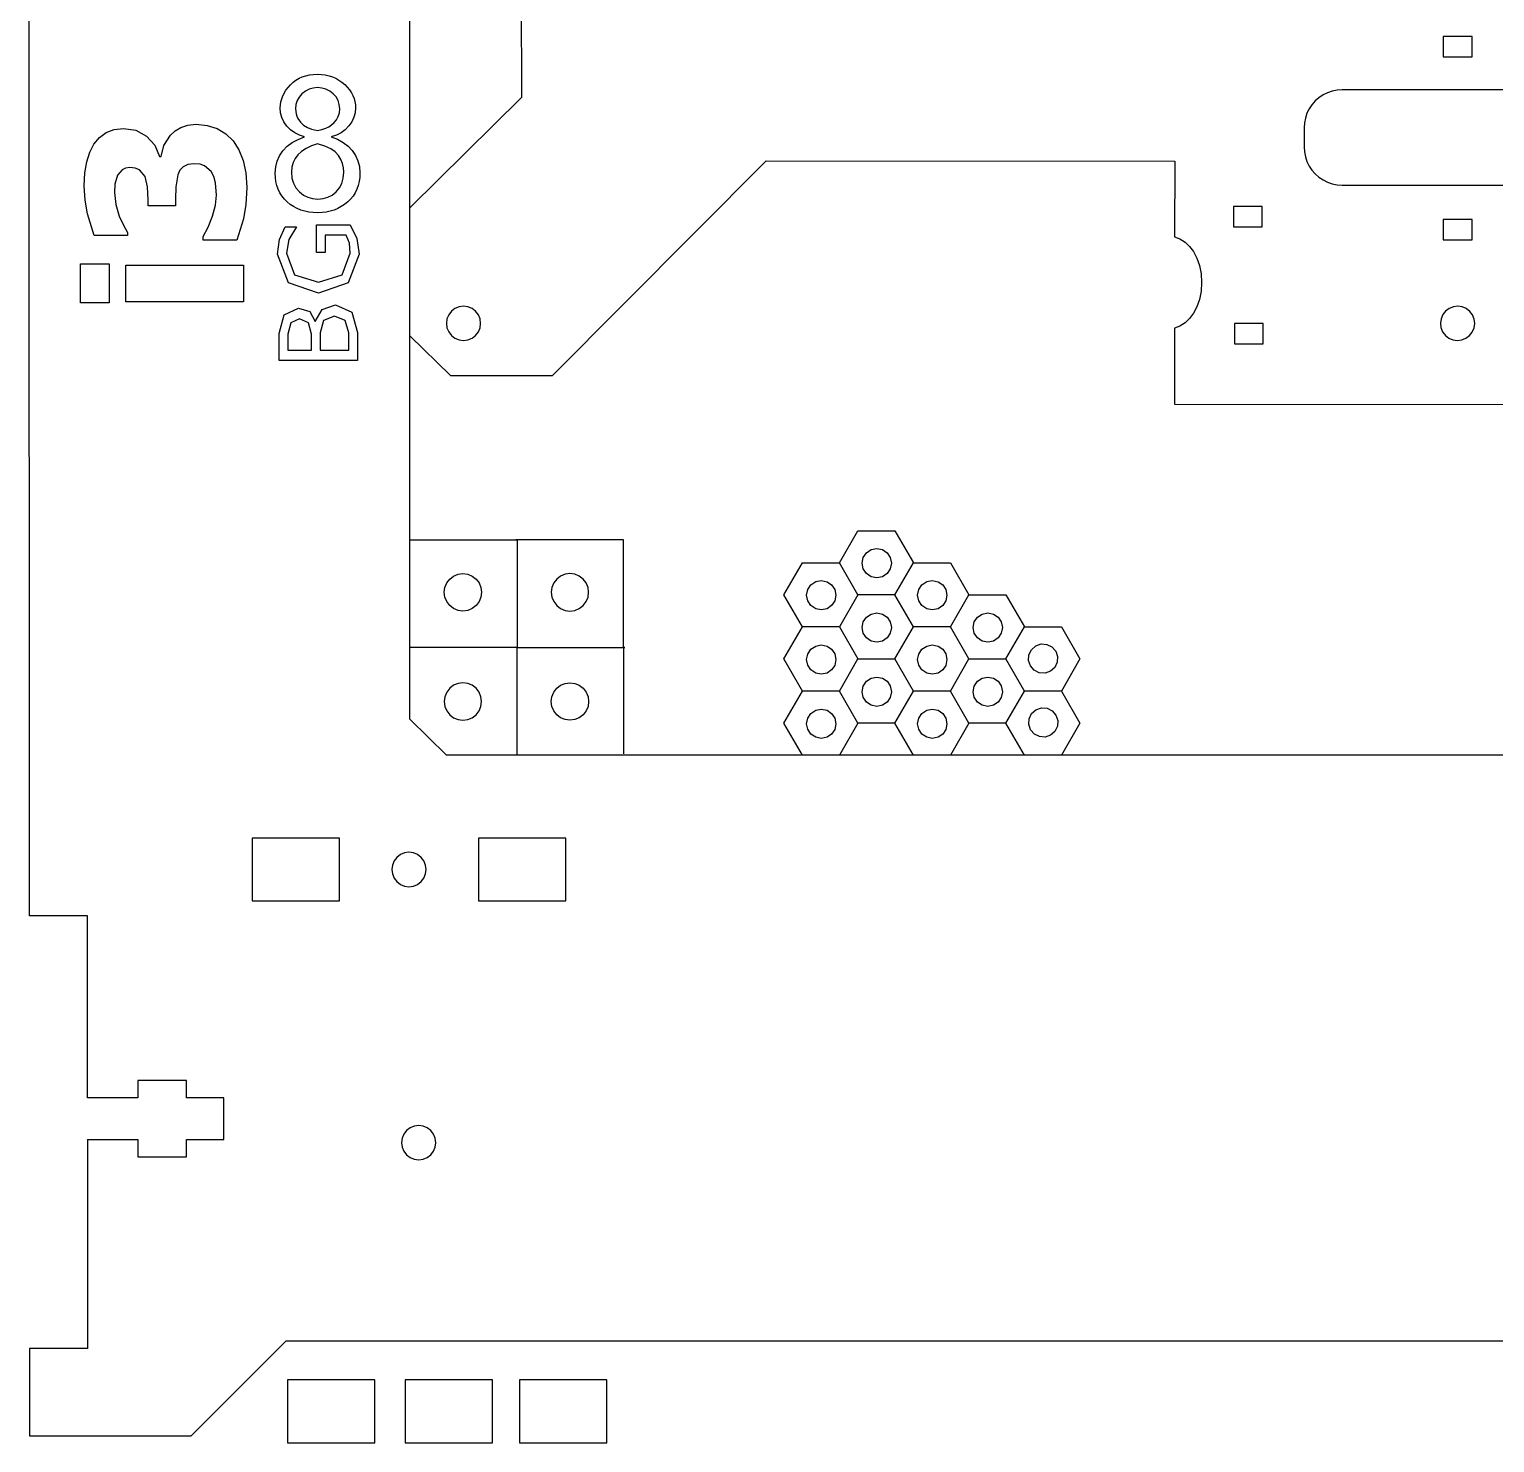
# Model space of a CAD drawing. Extents: x 80 to 899, y 36 to 580.
# Drawn here: x 79.6 to 233.4, y 151.9 to 300.2 of the extents above; entities that cross this region are included whole.
import ezdxf

# ---------------------------------------------------------------- set-up
doc = ezdxf.new("R2010")
doc.units = 0
doc.layers.get('0').update_dxf_attribs({"linetype": 'CONTINUOUS'})

msp = doc.modelspace()

# ---------------------------------------------------------------- linework, layer by layer
at = {"color": 4}
for p, q in [((131.220736, 346.583901), (131.277756, 293.051764)), ((131.277756, 293.051764), (119.603905, 281.502779)), ((134.525615, 263.858415), (156.969933, 286.412091)), ((156.969933, 286.412091), (199.837318, 286.368911)), ((199.837318, 286.368911), (199.815022, 278.442362)), ((199.815022, 278.442362), (200.374288, 278.219265)), ((200.374288, 278.219265), (200.908693, 277.885029)), ((200.908693, 277.885029), (201.392292, 277.429833)), ((201.392292, 277.429833), (201.813635, 276.872021)), ((201.813635, 276.872021), (202.161277, 276.195929)), ((202.161277, 276.195929), (202.423766, 275.419959)), ((202.423766, 275.419959), (202.589656, 274.562455)), ((202.589656, 274.562455), (202.647498, 273.64179)), ((202.589656, 272.721153), (202.423766, 271.863649)), ((202.647498, 273.64179), (202.589656, 272.721153)), ((202.161277, 271.087679), (201.813635, 270.411587)), ((202.423766, 271.863649), (202.161277, 271.087679)), ((200.908693, 269.398579), (200.374288, 269.064343)), ((201.392292, 269.853775), (200.908693, 269.398579)), ((201.813635, 270.411587), (201.392292, 269.853775)), ((119.603905, 267.987298), (123.850277, 263.858387)), ((199.811125, 268.850447), (199.806073, 260.869118)), ((200.374288, 269.064343), (199.811125, 268.850447)), ((123.850277, 263.858387), (134.525615, 263.858415)), ((199.806073, 260.869118), (236.603032, 260.843153)), ((164.652518, 237.48929), (166.593812, 234.126877)), ((170.476493, 234.126877), (172.417787, 237.489292)), ((164.651339, 230.763604), (166.592632, 234.126019)), ((166.592632, 234.126019), (170.475209, 234.126016)), ((172.417787, 230.764465), (170.476493, 234.126877)), ((176.299183, 230.763604), (178.240477, 234.126019)), ((178.240477, 234.126019), (182.123053, 234.126016)), ((166.592632, 227.401191), (164.651339, 230.763604)), ((176.300363, 230.764465), (172.417787, 230.764465)), ((178.240477, 227.401191), (176.299183, 230.763604)), ((182.113946, 227.398942), (184.055234, 230.761357)), ((170.475209, 227.401191), (166.592632, 227.401191)), ((182.123053, 227.401191), (178.240477, 227.401191)), ((184.055231, 224.03653), (182.113946, 227.398942))]:
    msp.add_line(p, q, dxfattribs=at)
at = {"color": 3}
for p, q in [((119.575601, 227.823856), (119.575601, 340.649626)), ((123.406486, 224.033414), (119.575601, 227.823856)), ((400.503637, 224.033414), (123.406486, 224.033414)), ((85.743366, 188.083665), (85.743366, 207.183505)), ((96.122568, 189.88365), (91.032746, 189.88365)), ((91.032746, 189.88365), (91.032746, 188.083665)), ((96.122568, 188.083665), (96.122568, 189.88365)), ((91.032746, 188.083665), (85.743366, 188.083665)), ((100.064676, 188.083665), (96.122568, 188.083665)), ((100.064676, 183.683665), (100.064676, 188.083665)), ((85.743366, 183.683665), (91.032746, 183.683665)), ((91.032746, 183.683665), (91.032746, 181.88368)), ((96.122568, 181.88368), (96.122568, 183.683665)), ((96.122568, 183.683665), (100.064676, 183.683665)), ((91.032746, 181.88368), (96.122568, 181.88368))]:
    msp.add_line(p, q, dxfattribs=at)
at = {"color": 2}
for p, q in [((79.65555, 207.183505), (79.646519, 332.761247)), ((164.651339, 244.216418), (166.592632, 247.578833)), ((166.592632, 247.578833), (170.475209, 247.57883)), ((170.475209, 247.57883), (172.416502, 244.216418)), ((166.592632, 240.854005), (164.651339, 244.216418)), ((170.475209, 240.854005), (166.592632, 240.854005)), ((176.299183, 237.489919), (178.240477, 240.852334)), ((178.240477, 240.852334), (182.123053, 240.852331)), ((182.123053, 240.852331), (184.064347, 237.489919)), ((158.828648, 234.126877), (160.769942, 237.489292)), ((178.240477, 234.127506), (176.299183, 237.489919)), ((160.769942, 230.764465), (158.828648, 234.126877)), ((164.652518, 230.764465), (160.769942, 230.764465)), ((170.476493, 227.400562), (172.417787, 230.762977)), ((166.593812, 227.400562), (164.652518, 224.03815)), ((172.417787, 224.03815), (170.476493, 227.400562)), ((178.241657, 227.400562), (176.300363, 224.03815)), ((85.743366, 207.183505), (79.65555, 207.183505)), ((85.743366, 183.683665), (85.743366, 161.761591)), ((85.743366, 161.761591), (79.65555, 161.761591)), ((79.65555, 161.761591), (79.65555, 152.583922)), ((96.621565, 152.583922), (106.601592, 162.583846)), ((106.601592, 162.583846), (380.55284, 162.583846)), ((79.65555, 152.583922), (96.621565, 152.583922))]:
    msp.add_line(p, q, dxfattribs=at)
at = {"color": 7}
for p, q in [((231.026297, 299.466562), (228.000798, 299.466562)), ((228.000798, 299.466562), (228.000798, 297.331918)), ((231.026297, 297.331918), (231.026297, 299.466562)), ((228.000798, 297.331918), (231.026297, 297.331918)), ((216.361339, 293.722098), (215.866885, 293.553894)), ((216.873487, 293.824178), (216.361339, 293.722098)), ((217.394554, 293.858384), (216.873487, 293.824178)), ((240.348562, 293.858384), (217.394554, 293.858384)), ((214.227485, 292.293405), (213.937389, 291.858416)), ((214.571796, 292.686794), (214.227485, 292.293405)), ((214.964367, 293.031783), (214.571796, 292.686794)), ((215.398566, 293.3225), (214.964367, 293.031783)), ((215.866885, 293.553894), (215.398566, 293.3225)), ((213.53858, 290.893696), (213.436698, 290.380503)), ((213.706418, 291.389137), (213.53858, 290.893696)), ((213.937389, 291.858416), (213.706418, 291.389137)), ((213.436698, 290.380503), (213.402521, 289.85842)), ((213.402521, 289.85842), (213.402549, 287.858396)), ((213.402549, 287.858396), (213.436698, 287.336341)), ((213.436698, 287.336341), (213.53858, 286.823148)), ((213.53858, 286.823148), (213.706418, 286.327679)), ((213.706418, 286.327679), (213.937389, 285.858456)), ((213.937389, 285.858456), (214.227485, 285.423382)), ((214.227485, 285.423382), (214.571796, 285.029993)), ((214.571796, 285.029993), (214.964367, 284.685032)), ((214.964367, 284.685032), (215.398566, 284.394315)), ((215.398566, 284.394315), (215.866885, 284.162921)), ((215.866885, 284.162921), (216.361339, 283.994773)), ((216.361339, 283.994773), (216.873487, 283.892694)), ((216.873487, 283.892694), (217.394554, 283.85846)), ((217.394554, 283.85846), (240.348562, 283.85846)), ((209.006122, 281.614285), (205.980624, 281.614285)), ((205.980624, 281.614285), (205.980624, 279.479641)), ((209.006122, 279.479641), (209.006122, 281.614285)), ((231.032153, 280.246128), (228.006655, 280.246128)), ((228.006655, 280.246128), (228.006655, 278.111484)), ((231.032153, 278.111484), (231.032153, 280.246128)), ((205.980624, 279.479641), (209.006122, 279.479641)), ((228.006655, 278.111484), (231.032153, 278.111484)), ((123.935706, 270.62094), (123.65021, 270.24818)), ((124.307731, 270.907028), (123.935706, 270.62094)), ((124.740999, 271.08686), (124.307731, 270.907028)), ((125.205932, 271.148187), (124.740999, 271.08686)), ((125.670893, 271.08686), (125.205932, 271.148187)), ((126.104132, 270.907028), (125.670893, 271.08686)), ((126.476186, 270.62094), (126.104132, 270.907028)), ((126.761653, 270.24818), (126.476186, 270.62094)), ((228.251446, 270.635135), (227.961829, 270.265565)), ((228.62666, 270.916991), (228.251446, 270.635135)), ((229.061903, 271.09194), (228.62666, 270.916991)), ((229.527513, 271.148074), (229.061903, 271.09194)), ((229.991741, 271.081526), (229.527513, 271.148074)), ((230.422948, 270.896868), (229.991741, 271.081526)), ((230.791784, 270.606659), (230.422948, 270.896868)), ((123.470745, 269.814066), (123.409531, 269.348202)), ((123.409531, 269.348202), (123.470745, 268.88231)), ((123.65021, 270.24818), (123.470745, 269.814066)), ((126.941147, 269.814066), (126.761653, 270.24818)), ((127.002361, 269.348202), (126.941147, 269.814066)), ((126.941147, 268.88231), (127.002361, 269.348202)), ((209.117812, 269.343574), (206.092313, 269.343574)), ((206.092313, 269.343574), (206.092313, 267.208929)), ((209.117812, 267.208929), (209.117812, 269.343574)), ((227.77751, 269.833483), (227.711131, 269.368324)), ((227.711131, 269.368324), (227.767124, 268.901811)), ((227.961829, 270.265565), (227.77751, 269.833483)), ((231.073075, 270.230711), (230.791784, 270.606659)), ((231.247686, 269.794593), (231.073075, 270.230711)), ((231.2373, 268.862893), (231.303707, 269.32808)), ((231.303707, 269.32808), (231.247686, 269.794593)), ((123.470745, 268.88231), (123.65021, 268.448224)), ((123.65021, 268.448224), (123.935706, 268.075408)), ((123.935706, 268.075408), (124.307731, 267.789376)), ((124.307731, 267.789376), (124.740999, 267.609516)), ((124.740999, 267.609516), (125.205932, 267.548217)), ((125.205932, 267.548217), (125.670893, 267.609516)), ((125.670893, 267.609516), (126.104132, 267.789376)), ((126.104132, 267.789376), (126.476186, 268.075408)), ((126.476186, 268.075408), (126.761653, 268.448224)), ((126.761653, 268.448224), (126.941147, 268.88231)), ((227.767124, 268.901811), (227.941735, 268.465693)), ((227.941735, 268.465693), (228.223054, 268.089745)), ((228.223054, 268.089745), (228.59189, 267.799536)), ((228.59189, 267.799536), (229.023098, 267.614878)), ((229.023098, 267.614878), (229.487325, 267.54833)), ((229.487325, 267.54833), (229.952935, 267.604436)), ((229.952935, 267.604436), (230.38815, 267.779385)), ((230.38815, 267.779385), (230.763365, 268.061269)), ((230.763365, 268.061269), (231.053009, 268.430839)), ((231.053009, 268.430839), (231.2373, 268.862893)), ((206.092313, 267.208929), (209.117812, 267.208929)), ((167.029662, 244.182215), (167.14677, 244.770956)), ((167.14677, 244.770956), (167.480264, 245.270063)), ((167.480264, 245.270063), (167.979374, 245.603557)), ((167.979374, 245.603557), (168.568115, 245.720665)), ((168.568115, 245.720665), (169.166948, 245.599766)), ((169.166948, 245.599766), (169.655963, 245.270063)), ((169.655963, 245.270063), (169.985666, 244.781048)), ((169.985666, 244.781048), (170.106564, 244.182215)), ((124.164463, 242.824858), (124.637117, 243.021052)), ((124.637117, 243.021052), (125.144287, 243.087879)), ((125.144287, 243.087879), (125.65149, 243.020901)), ((125.65149, 243.020901), (126.124054, 242.824676)), ((135.869447, 243.020901), (135.396884, 242.824676)), ((136.37665, 243.087879), (135.869447, 243.020901)), ((136.88382, 243.021052), (136.37665, 243.087879)), ((137.356474, 242.824858), (136.88382, 243.021052)), ((167.14677, 243.593474), (167.029662, 244.182215)), ((167.480264, 243.094367), (167.14677, 243.593474)), ((167.979374, 242.760873), (167.480264, 243.094367)), ((169.655963, 243.094367), (169.166948, 242.764664)), ((169.985666, 243.583382), (169.655963, 243.094367)), ((170.106564, 244.182215), (169.985666, 243.583382)), ((123.184449, 241.124638), (123.251283, 241.632835)), ((123.251283, 241.632835), (123.447112, 242.106364)), ((123.447112, 242.106364), (123.758577, 242.512916)), ((123.758577, 242.512916), (124.164463, 242.824858)), ((126.124054, 242.824676), (126.529877, 242.512553)), ((126.529877, 242.512553), (126.841215, 242.105881)), ((126.841215, 242.105881), (127.036923, 241.632261)), ((127.036923, 241.632261), (127.103605, 241.124065)), ((134.484014, 241.632261), (134.417332, 241.124065)), ((134.679722, 242.105881), (134.484014, 241.632261)), ((134.99106, 242.512553), (134.679722, 242.105881)), ((135.396884, 242.824676), (134.99106, 242.512553)), ((137.76236, 242.512916), (137.356474, 242.824858)), ((138.073825, 242.106364), (137.76236, 242.512916)), ((138.269654, 241.632835), (138.073825, 242.106364)), ((138.336488, 241.124638), (138.269654, 241.632835)), ((161.206972, 240.819173), (161.32408, 241.407914)), ((161.32408, 241.407914), (161.657573, 241.907021)), ((161.657573, 241.907021), (162.156683, 242.240515)), ((162.156683, 242.240515), (162.745424, 242.357623)), ((162.745424, 242.357623), (163.344257, 242.236725)), ((163.344257, 242.236725), (163.833272, 241.907021)), ((163.833272, 241.907021), (164.162976, 241.418006)), ((164.162976, 241.418006), (164.283874, 240.819173)), ((168.568115, 242.643765), (167.979374, 242.760873)), ((169.166948, 242.764664), (168.568115, 242.643765)), ((172.854816, 240.819173), (172.971924, 241.407914)), ((172.971924, 241.407914), (173.305418, 241.907021)), ((173.305418, 241.907021), (173.804528, 242.240515)), ((173.804528, 242.240515), (174.393269, 242.357623)), ((174.393269, 242.357623), (174.992102, 242.236725)), ((174.992102, 242.236725), (175.481117, 241.907021)), ((175.481117, 241.907021), (175.81082, 241.418006)), ((175.81082, 241.418006), (175.931718, 240.819173)), ((123.251099, 240.616412), (123.184449, 241.124638)), ((123.446837, 240.142822), (123.251099, 240.616412)), ((123.758175, 239.73618), (123.446837, 240.142822)), ((126.84094, 240.142369), (126.529445, 239.735727)), ((127.036769, 240.615928), (126.84094, 240.142369)), ((127.103605, 241.124065), (127.036769, 240.615928)), ((134.417332, 241.124065), (134.484168, 240.615928)), ((134.484168, 240.615928), (134.679997, 240.142369)), ((134.679997, 240.142369), (134.991492, 239.735727)), ((137.762762, 239.73618), (138.0741, 240.142822)), ((138.0741, 240.142822), (138.269838, 240.616412)), ((138.269838, 240.616412), (138.336488, 241.124638)), ((161.32408, 240.230432), (161.206972, 240.819173)), ((161.657573, 239.731325), (161.32408, 240.230432)), ((164.162976, 240.22034), (163.833272, 239.731325)), ((164.283874, 240.819173), (164.162976, 240.22034)), ((172.971924, 240.230432), (172.854816, 240.819173)), ((173.305418, 239.731325), (172.971924, 240.230432)), ((175.81082, 240.22034), (175.481117, 239.731325)), ((175.931718, 240.819173), (175.81082, 240.22034)), ((124.164001, 239.424117), (123.758175, 239.73618)), ((124.636595, 239.227832), (124.164001, 239.424117)), ((125.143732, 239.160854), (124.636595, 239.227832)), ((125.650932, 239.227621), (125.143732, 239.160854)), ((126.123564, 239.423755), (125.650932, 239.227621)), ((126.529445, 239.735727), (126.123564, 239.423755)), ((134.991492, 239.735727), (135.397373, 239.423755)), ((135.397373, 239.423755), (135.870005, 239.227621)), ((135.870005, 239.227621), (136.377206, 239.160854)), ((136.377206, 239.160854), (136.884342, 239.227832)), ((136.884342, 239.227832), (137.356936, 239.424117)), ((137.356936, 239.424117), (137.762762, 239.73618)), ((162.156683, 239.397832), (161.657573, 239.731325)), ((162.745424, 239.280723), (162.156683, 239.397832)), ((163.344257, 239.401622), (162.745424, 239.280723)), ((163.833272, 239.731325), (163.344257, 239.401622)), ((167.14677, 238.010275), (167.480264, 238.509382)), ((167.480264, 238.509382), (167.979374, 238.842875)), ((167.979374, 238.842875), (168.568115, 238.959983)), ((168.568115, 238.959983), (169.166948, 238.839085)), ((169.166948, 238.839085), (169.655963, 238.509382)), ((169.655963, 238.509382), (169.985666, 238.020367)), ((173.804528, 239.397832), (173.305418, 239.731325)), ((174.393269, 239.280723), (173.804528, 239.397832)), ((174.992102, 239.401622), (174.393269, 239.280723)), ((175.481117, 239.731325), (174.992102, 239.401622)), ((178.794615, 238.010275), (179.128108, 238.509382)), ((179.128108, 238.509382), (179.627218, 238.842875)), ((179.627218, 238.842875), (180.215959, 238.959983)), ((180.215959, 238.959983), (180.814792, 238.839085)), ((180.814792, 238.839085), (181.303807, 238.509382)), ((181.303807, 238.509382), (181.63351, 238.020367)), ((167.029662, 237.421534), (167.14677, 238.010275)), ((167.14677, 236.832793), (167.029662, 237.421534)), ((167.480264, 236.333686), (167.14677, 236.832793)), ((169.985666, 236.8227), (169.655963, 236.333686)), ((169.985666, 238.020367), (170.106564, 237.421534)), ((170.106564, 237.421534), (169.985666, 236.8227)), ((178.677506, 237.421534), (178.794615, 238.010275)), ((178.794615, 236.832793), (178.677506, 237.421534)), ((179.128108, 236.333686), (178.794615, 236.832793)), ((181.63351, 236.8227), (181.303807, 236.333686)), ((181.63351, 238.020367), (181.754409, 237.421534)), ((181.754409, 237.421534), (181.63351, 236.8227)), ((161.657573, 235.14634), (162.156683, 235.479834)), ((162.156683, 235.479834), (162.745424, 235.596942)), ((162.745424, 235.596942), (163.344257, 235.476043)), ((163.344257, 235.476043), (163.833272, 235.14634)), ((167.979374, 236.000192), (167.480264, 236.333686)), ((168.568115, 235.883084), (167.979374, 236.000192)), ((169.166948, 236.003982), (168.568115, 235.883084)), ((169.655963, 236.333686), (169.166948, 236.003982)), ((173.305418, 235.14634), (173.804528, 235.479834)), ((173.804528, 235.479834), (174.393269, 235.596942)), ((174.393269, 235.596942), (174.992102, 235.476043)), ((174.992102, 235.476043), (175.481117, 235.14634)), ((179.627218, 236.000192), (179.128108, 236.333686)), ((180.215959, 235.883084), (179.627218, 236.000192)), ((180.814792, 236.003982), (180.215959, 235.883084)), ((181.303807, 236.333686), (180.814792, 236.003982)), ((184.78985, 235.102065), (185.248007, 235.506185)), ((185.248007, 235.506185), (185.827059, 235.700898)), ((185.827059, 235.700898), (186.41541, 235.659874)), ((186.41541, 235.659874), (186.945449, 235.401226)), ((186.945449, 235.401226), (187.349566, 234.943069)), ((161.206972, 234.058492), (161.32408, 234.647233)), ((161.32408, 233.469751), (161.206972, 234.058492)), ((161.32408, 234.647233), (161.657573, 235.14634)), ((163.833272, 235.14634), (164.162976, 234.657325)), ((164.162976, 234.657325), (164.283874, 234.058492)), ((164.283874, 234.058492), (164.162976, 233.459659)), ((172.854816, 234.058492), (172.971924, 234.647233)), ((172.971924, 233.469751), (172.854816, 234.058492)), ((172.971924, 234.647233), (173.305418, 235.14634)), ((175.481117, 235.14634), (175.81082, 234.657325)), ((175.81082, 234.657325), (175.931718, 234.058492)), ((175.931718, 234.058492), (175.81082, 233.459659)), ((184.490178, 233.983675), (184.531202, 234.572026)), ((184.684894, 233.40462), (184.490178, 233.983675)), ((184.531202, 234.572026), (184.78985, 235.102065)), ((187.503259, 233.775663), (187.237766, 233.237296)), ((187.349566, 234.943069), (187.542518, 234.374651)), ((187.542518, 234.374651), (187.503259, 233.775663)), ((161.657573, 232.970644), (161.32408, 233.469751)), ((162.156683, 232.63715), (161.657573, 232.970644)), ((162.745424, 232.520042), (162.156683, 232.63715)), ((163.344257, 232.64094), (162.745424, 232.520042)), ((163.833272, 232.970644), (163.344257, 232.64094)), ((164.162976, 233.459659), (163.833272, 232.970644)), ((167.979374, 232.11656), (168.568115, 232.233668)), ((168.568115, 232.233668), (169.166948, 232.11277)), ((173.305418, 232.970644), (172.971924, 233.469751)), ((173.804528, 232.63715), (173.305418, 232.970644)), ((174.393269, 232.520042), (173.804528, 232.63715)), ((174.992102, 232.64094), (174.393269, 232.520042)), ((175.481117, 232.970644), (174.992102, 232.64094)), ((175.81082, 233.459659), (175.481117, 232.970644)), ((179.627218, 232.11656), (180.215959, 232.233668)), ((180.215959, 232.233668), (180.814792, 232.11277)), ((185.080683, 232.95331), (184.684894, 233.40462)), ((185.619053, 232.687815), (185.080683, 232.95331)), ((186.218038, 232.648555), (185.619053, 232.687815)), ((186.786456, 232.841507), (186.218038, 232.648555)), ((187.237766, 233.237296), (186.786456, 232.841507)), ((123.446837, 230.64307), (123.251099, 230.16948)), ((123.758175, 231.049712), (123.446837, 230.64307)), ((124.164001, 231.361775), (123.758175, 231.049712)), ((124.636595, 231.558059), (124.164001, 231.361775)), ((125.143732, 231.625038), (124.636595, 231.558059)), ((125.650932, 231.558271), (125.143732, 231.625038)), ((126.123564, 231.362137), (125.650932, 231.558271)), ((126.529445, 231.050165), (126.123564, 231.362137)), ((126.84094, 230.643523), (126.529445, 231.050165)), ((127.036769, 230.169963), (126.84094, 230.643523)), ((134.484168, 230.169963), (134.679997, 230.643523)), ((134.679997, 230.643523), (134.991492, 231.050165)), ((134.991492, 231.050165), (135.397373, 231.362137)), ((135.397373, 231.362137), (135.870005, 231.558271)), ((135.870005, 231.558271), (136.377206, 231.625038)), ((136.377206, 231.625038), (136.884342, 231.558059)), ((136.884342, 231.558059), (137.356936, 231.361775)), ((137.356936, 231.361775), (137.762762, 231.049712)), ((137.762762, 231.049712), (138.0741, 230.64307)), ((138.0741, 230.64307), (138.269838, 230.16948)), ((167.029662, 230.695219), (167.14677, 231.28396)), ((167.14677, 230.106478), (167.029662, 230.695219)), ((167.14677, 231.28396), (167.480264, 231.783067)), ((167.480264, 231.783067), (167.979374, 232.11656)), ((169.166948, 232.11277), (169.655963, 231.783067)), ((169.655963, 231.783067), (169.985666, 231.294052)), ((169.985666, 231.294052), (170.106564, 230.695219)), ((170.106564, 230.695219), (169.985666, 230.096385)), ((178.677506, 230.695219), (178.794615, 231.28396)), ((178.794615, 230.106478), (178.677506, 230.695219)), ((178.794615, 231.28396), (179.128108, 231.783067)), ((179.128108, 231.783067), (179.627218, 232.11656)), ((180.814792, 232.11277), (181.303807, 231.783067)), ((181.303807, 231.783067), (181.63351, 231.294052)), ((181.63351, 231.294052), (181.754409, 230.695219)), ((181.754409, 230.695219), (181.63351, 230.096385)), ((123.251099, 230.16948), (123.184449, 229.661253)), ((123.184449, 229.661253), (123.251283, 229.153057)), ((123.251283, 229.153057), (123.447112, 228.679527)), ((126.841215, 228.68001), (127.036923, 229.15363)), ((127.103605, 229.661827), (127.036769, 230.169963)), ((127.036923, 229.15363), (127.103605, 229.661827)), ((134.417332, 229.661827), (134.484168, 230.169963)), ((134.484014, 229.15363), (134.417332, 229.661827)), ((134.679722, 228.68001), (134.484014, 229.15363)), ((138.269654, 229.153057), (138.073825, 228.679527)), ((138.336488, 229.661253), (138.269654, 229.153057)), ((138.269838, 230.16948), (138.336488, 229.661253)), ((167.480264, 229.60737), (167.14677, 230.106478)), ((167.979374, 229.273877), (167.480264, 229.60737)), ((168.568115, 229.156769), (167.979374, 229.273877)), ((169.166948, 229.277667), (168.568115, 229.156769)), ((169.655963, 229.60737), (169.166948, 229.277667)), ((169.985666, 230.096385), (169.655963, 229.60737)), ((179.128108, 229.60737), (178.794615, 230.106478)), ((179.627218, 229.273877), (179.128108, 229.60737)), ((180.215959, 229.156769), (179.627218, 229.273877)), ((180.814792, 229.277667), (180.215959, 229.156769)), ((181.303807, 229.60737), (180.814792, 229.277667)), ((181.63351, 230.096385), (181.303807, 229.60737)), ((123.447112, 228.679527), (123.758577, 228.272976)), ((123.758577, 228.272976), (124.164463, 227.961034)), ((124.164463, 227.961034), (124.637117, 227.76484)), ((124.637117, 227.76484), (125.144287, 227.698012)), ((125.144287, 227.698012), (125.65149, 227.764991)), ((125.65149, 227.764991), (126.124054, 227.961215)), ((126.124054, 227.961215), (126.529877, 228.273338)), ((126.529877, 228.273338), (126.841215, 228.68001)), ((134.99106, 228.273338), (134.679722, 228.68001)), ((135.396884, 227.961215), (134.99106, 228.273338)), ((135.869447, 227.764991), (135.396884, 227.961215)), ((136.37665, 227.698012), (135.869447, 227.764991)), ((136.88382, 227.76484), (136.37665, 227.698012)), ((137.356474, 227.961034), (136.88382, 227.76484)), ((137.76236, 228.272976), (137.356474, 227.961034)), ((138.073825, 228.679527), (137.76236, 228.272976)), ((161.206972, 227.332177), (161.32408, 227.920918)), ((161.32408, 227.920918), (161.657573, 228.420025)), ((161.657573, 228.420025), (162.156683, 228.753518)), ((162.156683, 228.753518), (162.745424, 228.870627)), ((162.745424, 228.870627), (163.344257, 228.749728)), ((163.344257, 228.749728), (163.833272, 228.420025)), ((163.833272, 228.420025), (164.162976, 227.93101)), ((164.162976, 227.93101), (164.283874, 227.332177)), ((172.854816, 227.332177), (172.971924, 227.920918)), ((172.971924, 227.920918), (173.305418, 228.420025)), ((173.305418, 228.420025), (173.804528, 228.753518)), ((173.804528, 228.753518), (174.393269, 228.870627)), ((174.393269, 228.870627), (174.992102, 228.749728)), ((174.992102, 228.749728), (175.481117, 228.420025)), ((175.481117, 228.420025), (175.81082, 227.93101)), ((175.81082, 227.93101), (175.931718, 227.332177)), ((184.511599, 227.272577), (184.552622, 227.860929)), ((184.552622, 227.860929), (184.811271, 228.390967)), ((184.811271, 228.390967), (185.269425, 228.795087)), ((185.269425, 228.795087), (185.84848, 228.989801)), ((185.84848, 228.989801), (186.436831, 228.948777)), ((186.436831, 228.948777), (186.96687, 228.690128)), ((186.96687, 228.690128), (187.370987, 228.231975)), ((187.370987, 228.231975), (187.563936, 227.663556)), ((187.563936, 227.663556), (187.524679, 227.064565)), ((161.32408, 226.743436), (161.206972, 227.332177)), ((161.657573, 226.244329), (161.32408, 226.743436)), ((162.156683, 225.910835), (161.657573, 226.244329)), ((163.833272, 226.244329), (163.344257, 225.914625)), ((164.162976, 226.733344), (163.833272, 226.244329)), ((164.283874, 227.332177), (164.162976, 226.733344)), ((172.971924, 226.743436), (172.854816, 227.332177)), ((173.305418, 226.244329), (172.971924, 226.743436)), ((173.804528, 225.910835), (173.305418, 226.244329)), ((175.481117, 226.244329), (174.992102, 225.914625)), ((175.81082, 226.733344), (175.481117, 226.244329)), ((175.931718, 227.332177), (175.81082, 226.733344)), ((184.706312, 226.693522), (184.511599, 227.272577)), ((185.102101, 226.242215), (184.706312, 226.693522)), ((185.640471, 225.976717), (185.102101, 226.242215)), ((186.807877, 226.13041), (186.239459, 225.93746)), ((187.259187, 226.526198), (186.807877, 226.13041)), ((187.524679, 227.064565), (187.259187, 226.526198)), ((162.745424, 225.793727), (162.156683, 225.910835)), ((163.344257, 225.914625), (162.745424, 225.793727)), ((174.393269, 225.793727), (173.804528, 225.910835)), ((174.992102, 225.914625), (174.393269, 225.793727)), ((186.239459, 225.93746), (185.640471, 225.976717)), ((112.196167, 215.333462), (103.014547, 215.333462)), ((103.014547, 215.333462), (103.014547, 208.73347)), ((112.196167, 208.73347), (112.196167, 215.333462)), ((135.948582, 215.333462), (126.76699, 215.333462)), ((126.76699, 215.333462), (126.76699, 208.73347)), ((135.948582, 208.73347), (135.948582, 215.333462)), ((119.01618, 213.773818), (118.582518, 213.593816)), ((119.481565, 213.835201), (119.01618, 213.773818)), ((119.946977, 213.773818), (119.481565, 213.835201)), ((120.38064, 213.593816), (119.946977, 213.773818)), ((117.744713, 212.49981), (117.683442, 212.033494)), ((117.924347, 212.934348), (117.744713, 212.49981)), ((118.210125, 213.307474), (117.924347, 212.934348)), ((118.582518, 213.593816), (118.210125, 213.307474)), ((120.753032, 213.307474), (120.38064, 213.593816)), ((121.038782, 212.934348), (120.753032, 213.307474)), ((121.218417, 212.49981), (121.038782, 212.934348)), ((121.279687, 212.033494), (121.218417, 212.49981)), ((117.683442, 212.033494), (117.744713, 211.567179)), ((117.744713, 211.567179), (117.924347, 211.132641)), ((117.924347, 211.132641), (118.210125, 210.759487)), ((118.210125, 210.759487), (118.582518, 210.473144)), ((120.38064, 210.473144), (120.753032, 210.759487)), ((120.753032, 210.759487), (121.038782, 211.132641)), ((121.038782, 211.132641), (121.218417, 211.567179)), ((121.218417, 211.567179), (121.279687, 212.033494)), ((118.582518, 210.473144), (119.01618, 210.293171)), ((119.01618, 210.293171), (119.481565, 210.231788)), ((119.481565, 210.231788), (119.946977, 210.293171)), ((119.946977, 210.293171), (120.38064, 210.473144)), ((103.014547, 208.73347), (112.196167, 208.73347)), ((126.76699, 208.73347), (135.948582, 208.73347)), ((119.2316, 184.639834), (118.94585, 184.266708)), ((119.603993, 184.926149), (119.2316, 184.639834)), ((120.037684, 185.10615), (119.603993, 184.926149)), ((120.503068, 185.167533), (120.037684, 185.10615)), ((120.968452, 185.10615), (120.503068, 185.167533)), ((121.402115, 184.926149), (120.968452, 185.10615)), ((121.774536, 184.639806), (121.402115, 184.926149)), ((122.060286, 184.266708), (121.774536, 184.639806)), ((118.766216, 183.832114), (118.704946, 183.365827)), ((118.704946, 183.365827), (118.766216, 182.899511)), ((118.94585, 184.266708), (118.766216, 183.832114)), ((122.23992, 183.832114), (122.060286, 184.266708)), ((122.30119, 183.365827), (122.23992, 183.832114)), ((122.23992, 182.899483), (122.30119, 183.365827)), ((118.766216, 182.899511), (118.94585, 182.464973)), ((118.94585, 182.464973), (119.2316, 182.091791)), ((119.2316, 182.091791), (119.603993, 181.805448)), ((119.603993, 181.805448), (120.037684, 181.625503)), ((120.037684, 181.625503), (120.503068, 181.56412)), ((120.503068, 181.56412), (120.968452, 181.625503)), ((120.968452, 181.625503), (121.402115, 181.805448)), ((121.402115, 181.805448), (121.774536, 182.091791)), ((121.774536, 182.091791), (122.060286, 182.464973)), ((122.060286, 182.464973), (122.23992, 182.899483))]:
    msp.add_line(p, q, dxfattribs=at)
at = {"color": 1}
for p, q in [((107.947585, 295.063002), (108.290356, 295.217877)), ((108.290356, 295.217877), (108.65452, 295.338334)), ((108.65452, 295.338334), (109.040076, 295.424375)), ((109.040076, 295.424375), (109.447029, 295.475999)), ((109.447029, 295.475999), (109.875375, 295.493204)), ((109.875375, 295.493204), (110.3, 295.476158)), ((110.3, 295.476158), (110.705711, 295.424999)), ((110.705711, 295.424999), (111.092509, 295.339731)), ((111.092509, 295.339731), (111.460396, 295.220358)), ((111.460396, 295.220358), (111.809365, 295.066879)), ((106.243967, 293.235981), (106.578832, 293.830052)), ((106.578832, 293.830052), (107.047642, 294.39188)), ((107.047642, 294.39188), (107.326229, 294.650003)), ((107.326229, 294.650003), (107.626211, 294.87371)), ((107.626211, 294.87371), (107.947585, 295.063002)), ((108.612207, 293.721535), (108.25812, 293.439382)), ((108.999779, 293.923073), (108.612207, 293.721535)), ((109.420839, 294.043995), (108.999779, 293.923073)), ((109.875384, 294.084303), (109.420839, 294.043995)), ((110.343573, 294.044616), (109.875384, 294.084303)), ((110.775795, 293.925552), (110.343573, 294.044616)), ((111.172048, 293.727116), (110.775795, 293.925552)), ((111.532338, 293.449303), (111.172048, 293.727116)), ((111.809365, 295.066879), (112.139423, 294.879294)), ((112.139423, 294.879294), (112.450567, 294.657602)), ((112.450567, 294.657602), (112.742798, 294.401803)), ((112.742798, 294.401803), (113.241993, 293.839357)), ((113.241993, 293.839357), (113.438103, 293.545577)), ((105.976069, 291.951098), (105.992821, 292.284412)), ((105.992821, 292.284412), (106.04305, 292.609663)), ((106.04305, 292.609663), (106.126766, 292.926853)), ((106.126766, 292.926853), (106.243967, 293.235981)), ((107.625601, 292.315729), (107.583433, 291.871726)), ((107.752104, 292.725008), (107.625601, 292.315729)), ((107.962945, 293.099557), (107.752104, 292.725008)), ((108.25812, 293.439382), (107.962945, 293.099557)), ((111.831855, 293.116301), (111.532338, 293.449303)), ((112.045795, 292.74237), (111.831855, 293.116301)), ((112.174161, 292.327513), (112.045795, 292.74237)), ((112.216948, 291.871726), (112.174161, 292.327513)), ((113.438103, 293.545577), (113.598559, 293.243425)), ((113.598559, 293.243425), (113.723358, 292.932902)), ((113.723358, 292.932902), (113.812499, 292.614007)), ((113.812499, 292.614007), (113.865986, 292.286739)), ((113.865986, 292.286739), (113.883822, 291.9511)), ((106.019477, 291.437641), (105.976069, 291.951098)), ((106.149703, 290.94899), (106.019477, 291.437641)), ((106.366743, 290.485141), (106.149703, 290.94899)), ((107.583433, 291.871726), (107.642963, 291.323542)), ((107.642963, 291.323542), (107.717377, 291.077354)), ((107.717377, 291.077354), (107.821556, 290.849772)), ((107.821556, 290.849772), (108.09689, 290.455379)), ((111.641479, 290.433054), (111.874644, 290.723269)), ((111.874644, 290.723269), (112.058197, 291.058131)), ((112.058197, 291.058131), (112.177261, 291.445085)), ((112.177261, 291.445085), (112.216948, 291.871726)), ((113.705228, 290.968834), (113.481988, 290.507468)), ((113.839175, 291.450045), (113.705228, 290.968834)), ((113.883822, 291.9511), (113.839175, 291.450045)), ((86.994316, 288.86984), (87.720558, 289.392564)), ((87.720558, 289.392564), (88.567648, 289.706215)), ((88.567648, 289.706215), (89.51631, 289.810786)), ((89.51631, 289.810786), (90.824692, 289.608549)), ((90.824692, 289.608549), (91.959987, 289.001909)), ((93.766689, 288.011484), (94.447635, 289.095455)), ((94.447635, 289.095455), (94.937799, 289.548012)), ((94.937799, 289.548012), (95.551491, 289.915321)), ((95.551491, 289.915321), (96.291449, 290.158803)), ((96.291449, 290.158803), (97.160468, 290.239962)), ((97.160468, 290.239962), (98.305415, 290.128518)), ((98.305415, 290.128518), (99.346053, 289.794279)), ((99.346053, 289.794279), (100.260397, 289.245388)), ((100.260397, 289.245388), (101.026461, 288.490175)), ((106.670602, 290.046098), (106.366743, 290.485141)), ((107.051353, 289.658526), (106.670602, 290.046098)), ((107.489157, 289.339165), (107.051353, 289.658526)), ((107.98401, 289.088017), (107.489157, 289.339165)), ((108.535914, 288.905083), (107.98401, 289.088017)), ((108.09689, 290.455379), (108.426792, 290.145318)), ((108.426792, 290.145318), (108.818703, 289.907193)), ((108.818703, 289.907193), (109.260228, 289.7286)), ((109.260228, 289.7286), (109.875384, 289.579772)), ((109.875384, 289.579772), (110.351635, 289.698834)), ((110.351635, 289.698834), (110.746031, 289.8303)), ((110.746031, 289.8303), (111.075933, 289.98657)), ((111.075933, 289.98657), (111.371108, 290.187487)), ((111.863479, 289.092979), (111.323979, 288.905085)), ((111.371108, 290.187487), (111.641479, 290.433054)), ((112.350893, 289.349088), (111.863479, 289.092979)), ((112.786215, 289.673409), (112.350893, 289.349088)), ((113.169448, 290.065944), (112.786215, 289.673409)), ((113.481988, 290.507468), (113.169448, 290.065944)), ((85.982549, 287.300273), (86.408112, 288.138038)), ((86.408112, 288.138038), (86.994316, 288.86984)), ((91.959987, 289.001909), (92.823531, 288.065115)), ((92.823531, 288.065115), (93.316404, 286.872455)), ((93.470158, 286.872455), (93.766689, 288.011484)), ((101.026461, 288.490175), (101.637416, 287.545146)), ((101.637416, 287.545146), (102.086318, 286.448758)), ((106.263804, 287.466411), (106.710908, 287.935839)), ((106.710908, 287.935839), (107.238627, 288.332095)), ((107.238627, 288.332095), (107.846963, 288.655176)), ((107.846963, 288.655176), (108.535914, 288.905083)), ((108.686, 287.706399), (108.218742, 287.398666)), ((109.238214, 287.970415), (108.686, 287.706399)), ((109.875384, 288.190711), (109.238214, 287.970415)), ((110.643089, 287.946385), (109.875384, 288.190711)), ((111.269408, 287.659891), (110.643089, 287.946385)), ((111.754338, 287.331229), (111.269408, 287.659891)), ((111.323961, 288.905078), (111.998027, 288.660132)), ((111.998027, 288.660132), (112.591479, 288.342011)), ((112.591479, 288.342011), (113.104316, 287.950718)), ((113.104316, 287.950718), (113.536538, 287.48625)), ((85.48279, 285.135056), (85.672246, 286.305699)), ((85.672246, 286.305699), (85.982549, 287.300273)), ((93.316404, 286.872455), (93.470158, 286.872455)), ((96.266727, 286.022334), (95.793101, 285.782973)), ((96.907851, 286.102101), (96.266727, 286.022334)), ((97.559925, 286.045713), (96.907851, 286.102101)), ((98.044586, 285.876521), (97.559925, 286.045713)), ((102.086318, 286.448758), (102.362247, 285.148805)), ((105.501059, 285.76977), (105.653608, 286.375006)), ((105.653608, 286.375006), (105.907857, 286.940552)), ((105.907857, 286.940552), (106.263804, 287.466411)), ((107.326703, 286.213157), (107.199269, 285.73055)), ((107.539094, 286.652044), (107.326703, 286.213157)), ((107.836439, 287.047214), (107.539094, 286.652044)), ((108.218742, 287.398666), (107.836439, 287.047214)), ((112.097884, 286.960398), (111.754338, 287.331229)), ((112.336628, 286.560421), (112.097884, 286.960398)), ((112.50716, 286.134401), (112.336628, 286.560421)), ((112.609481, 285.682335), (112.50716, 286.134401)), ((113.536538, 287.48625), (113.883804, 286.964112)), ((113.883804, 286.964112), (114.131851, 286.399805)), ((114.131851, 286.399805), (114.280679, 285.79333)), ((85.419628, 283.769083), (85.48279, 285.135056)), ((88.901235, 284.891577), (88.637611, 283.967169)), ((89.389931, 285.463844), (88.901235, 284.891577)), ((89.748268, 285.637157), (89.389931, 285.463844)), ((90.197227, 285.694939), (89.748268, 285.637157)), ((90.768276, 285.633037), (90.197227, 285.694939)), ((91.207639, 285.447309), (90.768276, 285.633037)), ((91.789723, 284.759508), (91.207639, 285.447309)), ((92.053346, 283.692042), (91.789723, 284.759508)), ((95.227472, 284.935609), (95.018796, 283.670026)), ((95.456749, 285.411546), (95.227472, 284.935609)), ((95.793101, 285.782973), (95.456749, 285.411546)), ((98.720028, 285.276754), (98.044586, 285.876521)), ((99.009729, 284.747121), (98.720028, 285.276754)), ((99.175845, 284.104716), (99.009729, 284.747121)), ((102.362247, 285.148805), (102.454223, 283.593016)), ((105.45021, 285.124847), (105.501059, 285.76977)), ((105.469739, 284.665186), (105.45021, 285.124847)), ((105.52834, 284.228778), (105.469739, 284.665186)), ((107.199269, 285.73055), (107.156792, 285.204226)), ((107.156792, 285.204226), (107.208262, 284.59589)), ((107.208262, 284.59589), (107.362669, 284.050806)), ((112.445148, 284.038404), (112.593976, 284.58783)), ((112.593976, 284.58783), (112.643587, 285.204226)), ((112.643587, 285.204226), (112.609481, 285.682335)), ((114.310285, 284.675879), (114.250289, 284.231876)), ((114.280679, 285.79333), (114.330289, 285.144688)), ((114.330289, 285.144688), (114.310285, 284.675879)), ((85.503364, 282.287552), (85.4196, 283.769083)), ((88.637611, 283.967169), (88.571712, 283.064781)), ((88.571712, 283.064781), (88.714488, 281.832206)), ((92.119217, 282.31644), (92.053346, 283.692042)), ((95.018796, 283.670026), (94.996783, 282.371468)), ((99.280154, 282.811636), (99.175845, 284.104716)), ((102.454223, 283.593016), (102.374608, 281.814339)), ((105.626009, 283.815625), (105.52834, 284.228778)), ((105.762745, 283.425727), (105.626009, 283.815625)), ((105.938547, 283.059082), (105.762745, 283.425727)), ((106.153417, 282.715692), (105.938547, 283.059082)), ((107.362669, 284.050806), (107.62002, 283.568976)), ((107.62002, 283.568976), (107.980307, 283.150398)), ((107.980307, 283.150398), (108.410048, 282.816154)), ((111.43498, 282.810573), (111.849838, 283.140475)), ((111.849838, 283.140475), (112.197102, 283.555953)), ((112.197102, 283.555953), (112.445148, 284.038404)), ((113.830315, 283.048692), (113.610329, 282.703906)), ((114.010303, 283.418281), (113.830315, 283.048692)), ((114.150294, 283.812676), (114.010303, 283.418281)), ((114.250289, 284.231876), (114.150294, 283.812676)), ((85.75457, 280.836269), (85.503364, 282.287552)), ((88.714488, 281.832206), (89.076946, 280.610686)), ((92.119217, 281.667131), (92.119217, 282.31644)), ((94.996783, 281.667131), (92.119217, 281.667131)), ((94.996783, 282.371468), (94.996783, 281.667131)), ((98.862804, 280.594151), (99.175845, 281.756556)), ((99.175845, 281.756556), (99.280154, 282.811636)), ((102.374608, 281.814339), (102.135735, 280.308031)), ((106.407356, 282.395557), (106.153417, 282.715692)), ((106.700361, 282.098675), (106.407356, 282.395557)), ((107.026233, 281.83125), (106.700361, 282.098675)), ((107.373809, 281.599481), (107.026233, 281.83125)), ((107.743089, 281.40337), (107.373809, 281.599481)), ((108.134073, 281.242914), (107.743089, 281.40337)), ((108.410048, 282.816154), (108.875755, 282.57741)), ((108.875755, 282.57741), (109.377431, 282.434163)), ((109.377431, 282.434163), (109.915071, 282.386413)), ((109.915071, 282.386413), (110.467597, 282.433542)), ((110.467597, 282.433542), (110.974233, 282.574929)), ((110.974233, 282.574929), (111.43498, 282.810573)), ((112.014145, 281.399489), (111.631533, 281.240428)), ((112.378156, 281.593897), (112.014145, 281.399489)), ((112.723559, 281.823651), (112.378156, 281.593897)), ((113.050361, 282.08875), (112.723559, 281.823651)), ((113.350343, 282.383925), (113.050361, 282.08875)), ((113.610329, 282.703906), (113.350343, 282.383925)), ((86.451997, 278.552764), (85.75457, 280.836269)), ((89.076946, 280.610686), (89.532735, 279.642249)), ((98.407015, 279.45655), (98.862804, 280.594151)), ((102.135735, 280.308031), (101.421854, 278.079554)), ((108.546761, 281.118116), (108.134073, 281.242914)), ((108.981153, 281.028974), (108.546761, 281.118116)), ((109.437249, 280.975487), (108.981153, 281.028974)), ((109.915049, 280.957651), (109.437249, 280.975487)), ((110.372075, 280.975329), (109.915049, 280.957651)), ((110.810499, 281.028349), (110.372075, 280.975329)), ((111.230317, 281.116716), (110.810499, 281.028349)), ((111.631533, 281.240428), (111.230317, 281.116716)), ((89.955589, 278.552764), (86.451997, 278.552764)), ((89.532735, 279.642249), (89.955589, 278.893909)), ((89.955589, 278.893909), (89.955589, 278.552764)), ((97.874349, 278.475723), (98.407015, 279.45655)), ((97.874349, 278.079554), (97.874349, 278.475723)), ((105.900156, 278.137223), (106.484441, 279.476678)), ((106.484441, 279.476678), (107.669549, 279.476678)), ((107.669549, 279.476678), (106.881302, 278.164785)), ((109.780712, 276.770209), (109.780712, 279.691652)), ((109.780712, 279.691652), (113.313993, 279.691652)), ((112.906097, 278.589222), (110.695733, 278.589222)), ((110.695733, 278.589222), (110.695733, 276.770209)), ((113.225799, 277.756886), (112.906097, 278.589222)), ((113.313993, 279.691652), (114.008514, 278.269515)), ((101.421854, 278.079554), (97.874349, 278.079554)), ((105.701698, 276.610358), (105.900156, 278.137223)), ((106.881302, 278.164785), (106.616719, 276.704065)), ((110.695733, 276.770209), (109.780712, 276.770209)), ((113.325028, 276.704065), (113.225799, 277.756886)), ((114.008514, 278.269515), (114.240049, 276.610358)), ((85.024263, 271.509618), (85.024263, 275.58143)), ((85.024263, 275.58143), (88.02262, 275.58143)), ((88.02262, 275.58143), (88.02262, 271.509618)), ((89.779905, 271.619668), (89.779905, 275.471377)), ((89.779905, 275.471377), (102.113778, 275.471377)), ((102.113778, 275.471377), (102.113778, 271.619668)), ((106.831716, 273.589697), (105.701698, 276.610358)), ((106.616719, 276.704065), (107.460083, 274.433056)), ((112.481663, 274.433056), (113.325028, 276.704065)), ((114.240049, 276.610358), (113.115563, 273.589697)), ((107.460083, 274.433056), (109.973639, 273.677892)), ((109.973639, 273.677892), (112.481663, 274.433056)), ((109.973639, 272.503805), (106.831716, 273.589697)), ((113.115563, 273.589697), (109.973639, 272.503805)), ((88.02262, 271.509618), (85.024263, 271.509618)), ((102.113778, 271.619668), (89.779905, 271.619668)), ((106.379708, 270.24382), (107.884517, 270.93284)), ((107.884517, 270.93284), (109.086163, 270.580062)), ((109.642903, 269.543776), (110.381535, 270.817084)), ((110.381535, 270.817084), (111.776108, 271.274594)), ((111.776108, 271.274594), (113.479347, 270.524942)), ((105.850542, 268.281495), (106.379708, 270.24382)), ((107.074229, 269.411485), (106.765563, 268.198812)), ((108.005788, 269.813874), (107.074229, 269.411485)), ((108.942851, 269.411485), (108.005788, 269.813874)), ((109.246014, 268.198812), (108.942851, 269.411485)), ((109.086163, 270.580062), (109.642903, 269.543776)), ((110.519344, 269.665044), (110.150028, 268.336616)), ((111.654837, 270.100505), (110.519344, 269.665044)), ((112.795861, 269.665044), (111.654837, 270.100505)), ((113.165177, 268.336616), (112.795861, 269.665044)), ((113.479347, 270.524942), (114.08017, 268.391737)), ((105.850542, 265.437223), (105.850542, 268.281495)), ((106.765563, 268.198812), (106.765563, 266.55068)), ((109.246014, 266.55068), (109.246014, 268.198812)), ((110.150028, 268.336616), (110.150028, 266.55068)), ((113.165177, 266.55068), (113.165177, 268.336616)), ((114.08017, 268.391737), (114.08017, 265.437223)), ((106.765563, 266.55068), (109.246014, 266.55068)), ((110.150028, 266.55068), (113.165177, 266.55068)), ((114.08017, 265.437223), (105.850542, 265.437223))]:
    msp.add_line(p, q, dxfattribs=at)
at = {"color": 0}
for p, q in [((119.540371, 246.613043), (130.82926, 246.613043)), ((141.980566, 246.613043), (130.691677, 246.613043)), ((141.980566, 235.324154), (141.980566, 246.613043)), ((141.980565, 235.461749), (141.980565, 224.17286)), ((115.917404, 158.480101), (106.735812, 158.480101)), ((106.735812, 158.480101), (106.735812, 151.880165)), ((115.917404, 151.880165), (115.917404, 158.480101)), ((128.254658, 158.480101), (119.073066, 158.480101)), ((119.073066, 158.480101), (119.073066, 151.880165)), ((128.254658, 151.880165), (128.254658, 158.480101)), ((140.258473, 158.480101), (131.076881, 158.480101)), ((131.076881, 158.480101), (131.076881, 151.880165)), ((140.258473, 151.880165), (140.258473, 158.480101)), ((106.735812, 151.880165), (115.917404, 151.880165)), ((119.073066, 151.880165), (128.254658, 151.880165)), ((131.076881, 151.880165), (140.258473, 151.880165))]:
    msp.add_line(p, q, dxfattribs=at)
at = {"color": 5}
for p, q in [((130.82926, 246.613043), (130.82926, 235.324154)), ((158.828648, 240.853376), (160.769942, 244.215791)), ((160.769942, 244.215791), (164.652518, 244.215788)), ((170.476493, 240.853376), (172.417787, 244.215791)), ((172.417787, 244.215791), (176.300363, 244.215788)), ((176.300363, 244.215788), (178.241657, 240.853376)), ((160.769942, 237.490963), (158.828648, 240.853376)), ((166.593812, 240.853376), (164.652518, 237.490963)), ((172.417787, 237.490963), (170.476493, 240.853376)), ((164.652518, 237.490963), (160.769942, 237.490963)), ((176.300363, 237.490963), (172.417787, 237.490963)), ((182.122127, 234.127131), (184.063416, 237.489546)), ((184.063416, 237.489546), (187.945997, 237.489544)), ((187.945997, 237.489544), (189.887286, 234.127134)), ((130.82926, 235.324154), (119.540371, 235.324154)), ((130.82926, 224.035265), (130.82926, 235.324154)), ((130.82926, 235.324154), (142.118149, 235.324154)), ((184.063413, 230.764719), (182.122127, 234.127131)), ((189.887286, 234.127134), (187.945997, 230.764716)), ((158.828648, 227.400562), (160.769942, 230.762977)), ((187.945997, 230.764716), (184.063413, 230.764719)), ((187.937813, 230.761355), (189.879101, 227.398945)), ((160.769942, 224.03815), (158.828648, 227.400562)), ((189.879101, 227.398945), (187.937813, 224.03653))]:
    msp.add_line(p, q, dxfattribs=at)

doc.saveas('drawing.dxf')
